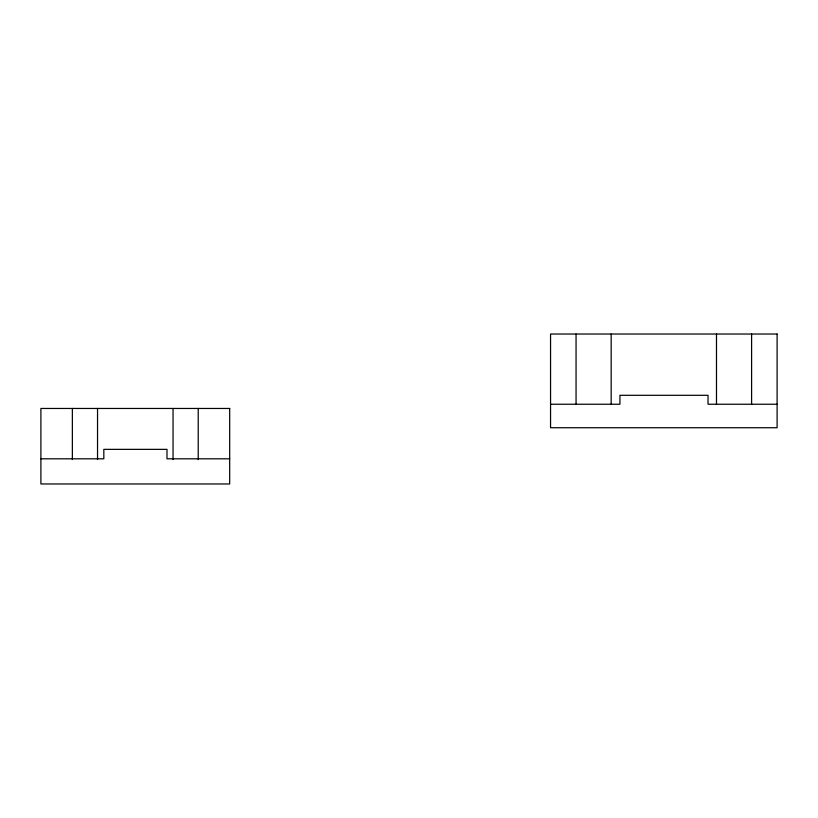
<?xml version="1.0" encoding="UTF-8"?>
<svg xmlns="http://www.w3.org/2000/svg" width="818" height="818" viewBox="0 0 818 818"><rect width="100%" height="100%" fill="white"/><g stroke="black" fill="none" stroke-linecap="round" stroke-linejoin="round"><path stroke-width="1.23" d="M550.555 404.245L619.942 404.245L619.942 395.298L708.03 395.298L708.03 404.245L777.1 404.245M40.9 458.806L103.825 458.806L103.825 449.358L166.995 449.358L166.995 458.806L229.684 458.806M751.599 334.03L751.599 404.562M716.486 334.03L716.486 404.562M611.169 334.03L611.169 404.562M576.056 334.03L576.056 404.562M198.222 408.458L198.222 459.573M173.048 408.458L173.048 459.573M97.536 408.458L97.536 459.573M72.362 408.458L72.362 459.573M777.1 334.03L550.555 334.03L550.555 427.732L777.1 427.732L777.1 334.03M229.684 408.458L40.9 408.458L40.9 483.97L229.684 483.97L229.684 408.458"/></g></svg>
